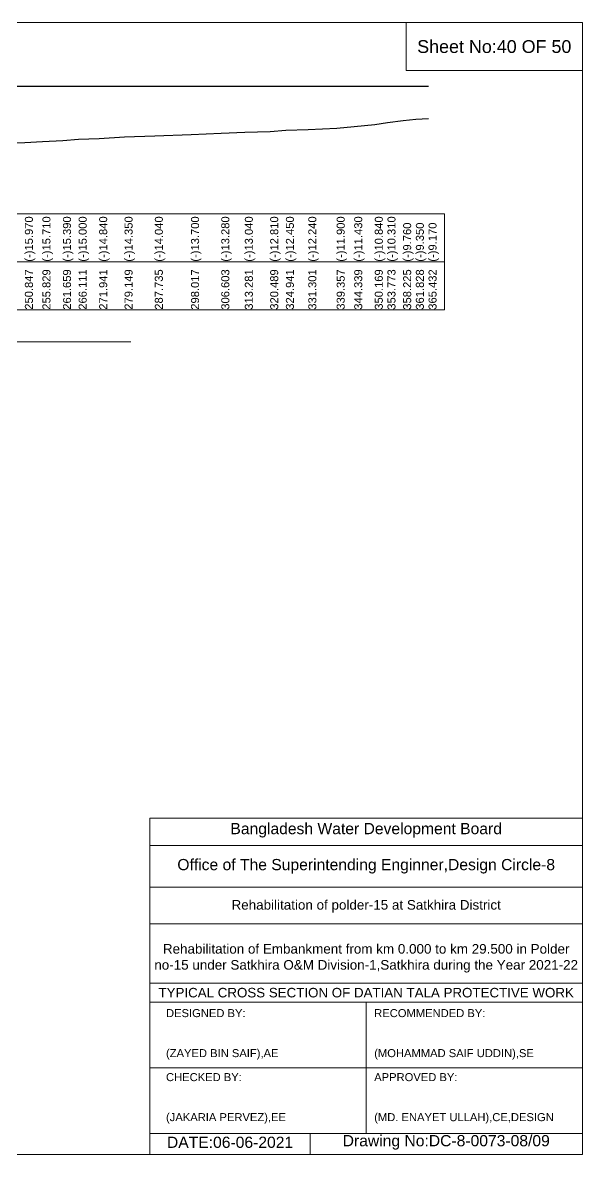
# Model space of a CAD drawing. Header units: inches. Extents: x 89000 to 845000, y -7071 to 31.
# Drawn here: x 691505 to 695000, y -7071 to 0 of the extents above; entities that cross this region are included whole.
import ezdxf

# ---------------------------------------------------------------- set-up
doc = ezdxf.new("R2010")
doc.units = ezdxf.units.IN
doc.header["$LTSCALE"] = 7
doc.header["$MEASUREMENT"] = 0
for name, color, linetype, lineweight in [('Cross section Data Border', 7, 'Continuous', 9), ('Cross Section Labels', 7, 'Continuous', 9), ('Existing_Bed_Level for Xsection', 7, 'Continuous', 25), ('Long Section Labels', 7, 'Continuous', 9)]:
    doc.layers.add(name, color=color, linetype=linetype, lineweight=lineweight)
doc.styles.get("Standard").update_dxf_attribs({"font": 'arial.ttf'})

msp = doc.modelspace()

# ---------------------------------------------------------------- linework, layer by layer
at = {"layer": 'Cross section Data Border'}
msp.add_lwpolyline([(685100, -1193.68), (694139.51445, -1193.68), (694139.51445, -1793.68), (685100, -1793.68)], close=True, dxfattribs=at)
msp.add_lwpolyline([(685100, -1493.68), (694139.51445, -1493.68)], dxfattribs=at)
at = {"layer": 'Cross Section Labels'}
for points in [[(685000, 0), (695000, 0), (695000, -7071), (685000, -7071)], [(693900, 0), (695000, 0), (695000, -300), (693900, -300)]]:
    msp.add_lwpolyline(points, close=True, dxfattribs=at)
for points in [[(687859.75722, -1993.68), (690019.75722, -1993.68), (692179.75722, -1993.68)], [(692300, -7071), (692300, -4971), (695000, -4971)], [(692300, -5141), (695000, -5141)], [(692300, -5401), (695000, -5401)], [(692300, -5631), (695000, -5631)], [(692300, -6001), (695000, -6001)], [(692300, -6121), (695000, -6121)], [(693650, -6121), (693650, -6941)], [(692300, -6531), (695000, -6531)], [(692300, -6941), (695000, -6941)], [(693300, -6941), (693300, -7071)]]:
    msp.add_lwpolyline(points, dxfattribs=at)
at = {"layer": 'Existing_Bed_Level for Xsection'}
for points in [[(686000, -397.68), (694039.51445, -397.68)], [(691371.71859, -753.86), (691518.62989, -749.02), (691628.23252, -743.3), (691756.49108, -736.26), (691854.43966, -727.68), (691982.70274, -724.16), (692141.27239, -713.38), (692330.16486, -706.56), (692556.36741, -699.08), (692745.25983, -689.84), (692892.17683, -684.56), (693050.74889, -679.5), (693148.70269, -671.58), (693288.61287, -666.96), (693465.84403, -659.48), (693575.44985, -649.14), (693703.70799, -636.16), (693782.99736, -624.5), (693880.93916, -612.4), (693960.22646, -603.38), (694039.51445, -599.42)]]:
    msp.add_lwpolyline(points, dxfattribs=at)

# ---------------------------------------------------------------- texts
at = {"layer": 'Cross Section Labels', "attachment_point": 5}
for s, insert, char_height in [('Sheet No:40 OF 50', (694450, -150), 80), ('Bangladesh Water Development Board', (693650, -5046), 70), ('Office of The Superintending Enginner,Design Circle-8', (693650, -5271), 70)]:
    msp.add_mtext(s, dxfattribs=dict(at, insert=insert, char_height=char_height))
at = {"layer": 'Cross Section Labels'}
for s, insert, char_height, width, attachment_point in [('Rehabilitation of polder-15 at Satkhira District', (693650, -5521), 60, 2800, 5), ('Rehabilitation of Embankment from km 0.000 to km 29.500 in Polder no-15 under Satkhira O&M Division-1,Satkhira during the Year 2021-22', (693650, -5846), 60, 2700, 5), ('TYPICAL CROSS SECTION OF DATIAN TALA PROTECTIVE WORK', (693650, -6061), 59.5765532, 2800, 5), ('DESIGNED BY:^J^J^J(ZAYED BIN SAIF),AE', (692400, -6321), 50, 1400, 4), ('RECOMMENDED BY:^J^J^J(MOHAMMAD SAIF UDDIN),SE', (693700, -6321), 50, 1400, 4), ('CHECKED BY:^J^J^J(JAKARIA PERVEZ),EE', (692400, -6721), 50, 1400, 4), ('APPROVED BY:^J^J^J(MD. ENAYET ULLAH),CE,DESIGN', (693700, -6721), 50, 1400, 4), ('DATE:06-06-2021', (692800, -6996), 70, 1400, 5), ('Drawing No:DC-8-0073-08/09', (694150, -6996), 70, 2200, 5)]:
    msp.add_mtext(s, dxfattribs=dict(at, insert=insert, char_height=char_height, width=width, attachment_point=attachment_point))
at = {"layer": 'Long Section Labels', "char_height": 50, "attachment_point": 1, "rotation": 90}
for s, insert in [('(-)15.970', (691518.62989, -1493.68)), ('(-)15.710', (691628.23252, -1493.68)), ('(-)15.390', (691756.49108, -1493.68)), ('(-)15.000', (691854.43966, -1493.68)), ('(-)14.840', (691982.70274, -1493.68)), ('(-)14.350', (692141.27239, -1493.68)), ('(-)14.040', (692330.16486, -1493.68)), ('(-)13.700', (692556.36741, -1493.68)), ('(-)13.280', (692745.25983, -1493.68)), ('(-)13.040', (692892.17683, -1493.68)), ('(-)12.810', (693050.74889, -1493.68)), ('(-)12.450', (693148.70269, -1493.68)), ('(-)12.240', (693288.61287, -1493.68)), ('(-)11.900', (693465.84403, -1493.68)), ('(-)11.430', (693575.44985, -1493.68)), ('(-)10.840', (693703.70799, -1493.68)), ('(-)10.310', (693782.99736, -1493.68)), ('(-)9.760', (693880.93916, -1493.68)), ('(-)9.350', (693960.22646, -1493.68)), ('(-)9.170', (694039.51445, -1493.68)), ('250.847', (691518.62989, -1793.68)), ('255.829', (691628.23252, -1793.68)), ('261.659', (691756.49108, -1793.68)), ('266.111', (691854.43966, -1793.68)), ('271.941', (691982.70274, -1793.68)), ('279.149', (692141.27239, -1793.68)), ('287.735', (692330.16486, -1793.68)), ('298.017', (692556.36741, -1793.68)), ('306.603', (692745.25983, -1793.68)), ('313.281', (692892.17683, -1793.68)), ('320.489', (693050.74889, -1793.68)), ('324.941', (693148.70269, -1793.68)), ('331.301', (693288.61287, -1793.68)), ('339.357', (693465.84403, -1793.68)), ('344.339', (693575.44985, -1793.68)), ('350.169', (693703.70799, -1793.68)), ('353.773', (693782.99736, -1793.68)), ('358.225', (693880.93916, -1793.68)), ('361.828', (693960.22646, -1793.68)), ('365.432', (694039.51445, -1793.68))]:
    msp.add_mtext(s, dxfattribs=dict(at, insert=insert))

doc.saveas('drawing.dxf')
